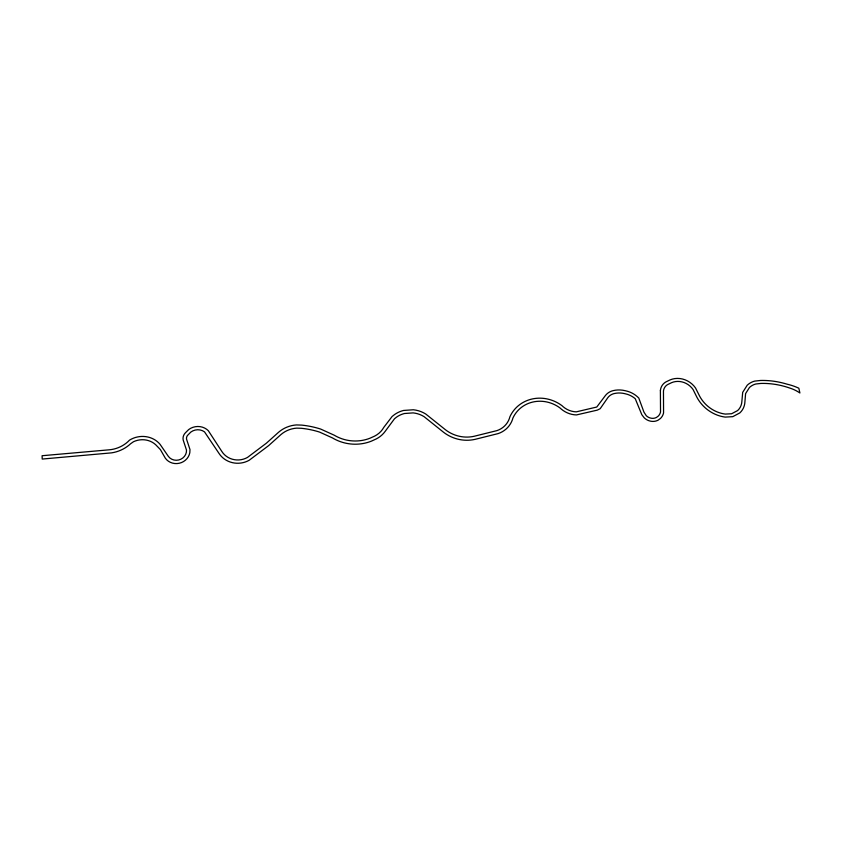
<?xml version="1.0" encoding="UTF-8"?>
<svg xmlns="http://www.w3.org/2000/svg" width="842" height="842" viewBox="0 0 842 842"><rect width="100%" height="100%" fill="white"/><g stroke="black" fill="none" stroke-linecap="round" stroke-linejoin="round"><path stroke-width="1.26" d="M660.391 390.656L660.528 411.97A9.999 9.083 39.2 0 1 658.139 416.211L656.423 417.443A8.757 7.957 39.3 0 1 651.203 418.221L649.856 417.874A8.757 7.957 39.3 0 1 646.267 415.685L643.951 412.138L638.783 398.034L637.215 396.571A23.313 21.324 38.2 0 0 627.869 391.393L625.153 390.688A26.165 23.955 38.3 0 0 613.039 390.656L611.513 391.12A15.966 14.598 37.4 0 0 605.24 395.751L596.768 407.033L576.307 411.843A19.85 18.292 34.1 0 1 563.235 406.802L562.024 405.697A35.596 33.28 34.7 0 0 509.915 416.737L509.336 418.632A21.829 20.524 28.2 0 1 496.98 430.609L474.109 436.282A33.08 31.165 25.2 0 1 445.565 429.841L425.789 414.043A27.754 26.523 19.4 0 0 413.369 409.77L403.56 410.454A27.754 26.523 19.4 0 0 394.719 414.443L392.119 416.485L383.784 427.389A22.534 21.45 11.3 0 1 374.648 436.103L370.038 438.198A38.974 36.943 10 0 1 334.253 435.219L320.634 429.052A92.557 89.789 -9.8 0 0 301.773 425.115L296.437 424.936A29.796 28.533 -1.1 0 0 278.576 432.262L266.409 443.176L247.464 457.448A18.871 17.861 -8 0 1 221.772 451.354L208.332 430.704L206.679 429.294A14.588 13.693 -11.6 0 0 188.65 429.588L185.398 432.82A8.546 8.01 -11.9 0 0 183.198 440.061L186.482 450.081L186.366 452.217A9.967 9.336 -14.2 0 1 178.599 460.006A9.967 9.336 -14.2 0 1 168.284 456.28L160.054 444.313A23.302 21.671 -17 0 0 129.521 440.134A29.628 27.197 -15.6 0 1 109.281 449.807L42.1 455.722L42.216 459.058L111.576 452.859A33.164 30.449 -15.6 0 0 130.605 443.745L133.489 441.724A19.755 18.377 -17 0 1 155.707 444.755L160.39 449.596L165.337 458.195A13.493 12.63 -14.2 0 0 179.304 463.247A13.493 12.63 -14.2 0 0 189.818 452.691L189.987 449.575L186.598 439.303A5.063 4.747 -11.9 0 1 187.566 435.388L190.787 432.104A11.114 10.43 -11.6 0 1 204.522 431.883L218.783 453.07A22.324 21.124 -8 0 0 249.179 460.269L268.64 445.618L280.86 434.64A26.397 25.281 -1.1 0 1 296.689 428.136L301.415 428.294A89.094 86.431 -9.8 0 1 319.581 432.093L332.506 437.945A42.289 40.09 10 0 0 371.354 441.166L376.227 438.945A25.849 24.607 11.3 0 0 385.152 431.388L394.53 418.727L396.698 417.022A24.439 23.344 19.4 0 1 404.476 413.506L413.117 412.896A24.439 23.344 19.4 0 1 424.063 416.653L443.608 432.293A36.322 34.217 25.2 0 0 474.941 439.377L498.18 433.588A25.102 23.587 28.2 0 0 512.378 419.811L512.904 418.074A32.28 30.175 34.7 0 1 560.162 408.075L561.256 409.065A23.081 21.261 34.1 0 0 576.465 414.927L597.304 410.128L600.199 408.675L607.808 397.698A12.756 11.672 37.4 0 1 612.829 393.972L614.092 393.593A22.871 20.934 38.3 0 1 624.669 393.635L627.206 394.288A20.071 18.356 38.2 0 1 635.257 398.75L641.836 414.727L644.183 417.779A11.998 10.893 39.3 0 0 649.098 420.779L650.95 421.253A11.998 10.893 39.3 0 0 658.097 420.179L660.412 418.506A13.23 12.009 39.2 0 0 663.57 412.896L663.464 391.204A10.157 9.146 39.1 0 1 664.517 387.73L665.001 386.973A10.157 9.146 39.1 0 1 668.474 384.163L671.484 382.721A17.408 15.661 39.6 0 1 682.062 381.921L684.209 382.584A17.408 15.661 39.6 0 1 693.029 389.446L696.113 395.666A34.459 30.596 40.4 0 0 725.236 417.095L732.782 416.664L739.844 412.896A19.387 17.25 41.2 0 0 744.938 401.592L745.602 393.582L749.464 387.488A18.45 16.261 42.3 0 1 755.811 383.994L760.926 383.436A82.79 73.328 46.1 0 1 789.617 388.004A35.617 31.301 43.9 0 1 799.9 392.972L798.826 388.204A56.361 49.646 44.8 0 0 787.007 384.163A86.021 76.19 46.1 0 0 760.484 380.468L754.685 381.11A21.66 19.092 42.3 0 0 747.222 385.215L742.686 392.351L741.897 401.129A16.177 14.398 41.2 0 1 737.634 410.559L731.624 413.738L725.299 414.085A31.27 27.765 40.4 0 1 698.881 394.656L695.524 387.952A20.618 18.556 39.6 0 0 685.051 379.805L682.515 379.016A20.618 18.556 39.6 0 0 669.979 379.963L666.98 381.394A13.367 12.041 39.1 0 0 662.401 385.089L661.77 386.089A13.367 12.041 39.1 0 0 660.391 390.656"/></g></svg>
